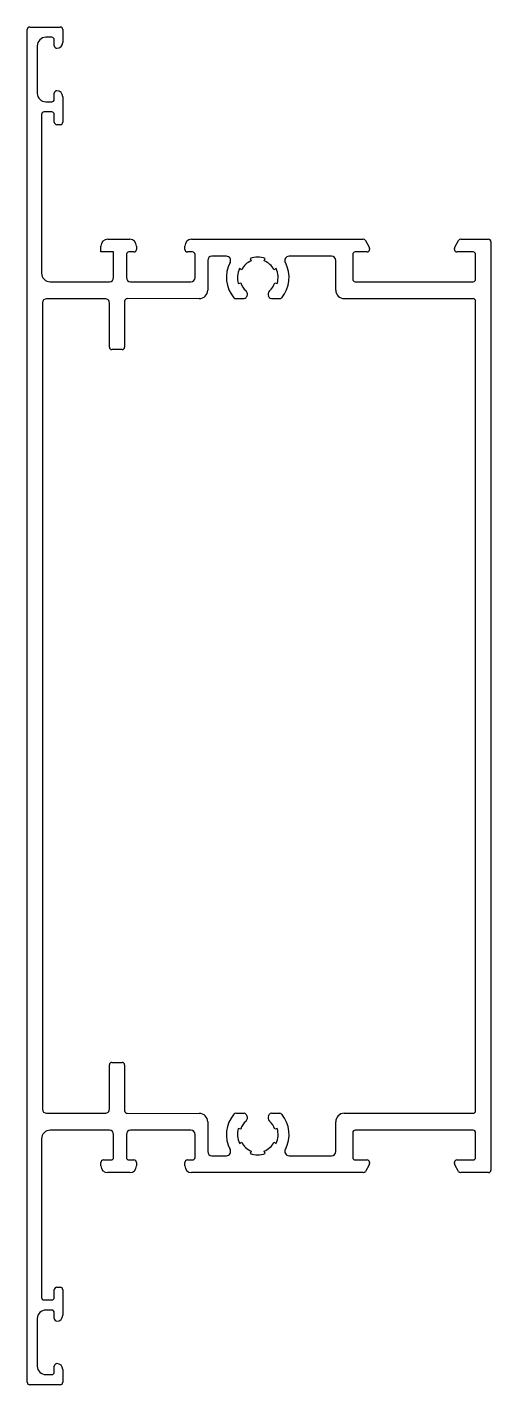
# Model space of a CAD drawing. Extents: x -24832 to -24777, y 9495 to 9655.
import ezdxf

# ---------------------------------------------------------------- set-up
doc = ezdxf.new("R2010")
doc.units = 0
doc.header["$LTSCALE"] = 7.5
doc.header["$MEASUREMENT"] = 0
doc.layers.get('0').update_dxf_attribs({"linetype": 'CONTINUOUS'})

msp = doc.modelspace()

# ---------------------------------------------------------------- linework, layer by layer
for p, q in [((-24831.72, 9495.8), (-24831.72, 9655.2)), ((-24831.42, 9655.5), (-24827.82, 9655.5)), ((-24827.52, 9655.2), (-24827.52, 9653.7)), ((-24830.52, 9653.3), (-24830.52, 9647.7)), ((-24828.82, 9654.3), (-24829.52, 9654.3)), ((-24828.52, 9653.3), (-24828.52, 9654)), ((-24829.52, 9646.7), (-24828.82, 9646.7)), ((-24828.52, 9647), (-24828.52, 9647.7)), ((-24828.22, 9648), (-24828.22, 9648)), ((-24827.52, 9647.3), (-24827.52, 9644.3)), ((-24830.02, 9645.2), (-24830.02, 9626.49)), ((-24828.82, 9645.5), (-24829.72, 9645.5)), ((-24828.52, 9644.3), (-24828.52, 9645.2)), ((-24827.82, 9644), (-24828.22, 9644)), ((-24822.22, 9630.5), (-24819.62, 9630.5)), ((-24812.32, 9630.5), (-24792.07, 9630.5)), ((-24780.57, 9630.5), (-24777.32, 9630.5)), ((-24823.02, 9629), (-24823.02, 9629.7)), ((-24821.52, 9629), (-24823.02, 9629)), ((-24821.52, 9626), (-24821.52, 9629)), ((-24819.12, 9629), (-24819.72, 9629)), ((-24818.82, 9629.7), (-24818.82, 9629.3)), ((-24813.12, 9629.3), (-24813.12, 9629.7)), ((-24812.22, 9629), (-24812.82, 9629)), ((-24791.62, 9629), (-24793.02, 9629)), ((-24791.81, 9630.35), (-24791.36, 9629.56)), ((-24791.32, 9629.41), (-24791.32, 9629.3)), ((-24781.32, 9629.3), (-24781.32, 9629.41)), ((-24781.28, 9629.56), (-24780.83, 9630.35)), ((-24779.12, 9629), (-24781.02, 9629)), ((-24777.02, 9630.2), (-24777.02, 9520.8)), ((-24820.02, 9628.7), (-24820.02, 9626)), ((-24811.92, 9626), (-24811.92, 9628.7)), ((-24810.42, 9628), (-24810.42, 9624.5)), ((-24808.22, 9628.5), (-24809.92, 9628.5)), ((-24805.4, 9628.23), (-24805.29, 9627.95)), ((-24803.76, 9627.95), (-24803.65, 9628.23)), ((-24795.82, 9628.5), (-24800.83, 9628.5)), ((-24795.32, 9624.5), (-24795.32, 9628)), ((-24793.32, 9628.7), (-24793.32, 9625.8)), ((-24778.82, 9625.8), (-24778.82, 9628.7)), ((-24806.42, 9626.91), (-24806.69, 9627.04)), ((-24802.36, 9627.04), (-24802.63, 9626.91)), ((-24829.02, 9625.49), (-24822.02, 9625.5)), ((-24819.52, 9625.5), (-24812.42, 9625.5)), ((-24806.82, 9625.29), (-24806.53, 9625.38)), ((-24802.52, 9625.38), (-24802.23, 9625.29)), ((-24793.02, 9625.5), (-24779.12, 9625.5)), ((-24829.92, 9622.99), (-24829.92, 9528)), ((-24822.52, 9623.49), (-24829.42, 9623.49)), ((-24822.02, 9617.8), (-24822.02, 9622.99)), ((-24820.22, 9623.2), (-24820.22, 9617.8)), ((-24811.42, 9623.5), (-24819.92, 9623.49)), ((-24806.14, 9623.49), (-24807.12, 9623.49)), ((-24805.8, 9623.79), (-24805.88, 9623.65)), ((-24803.17, 9623.65), (-24803.25, 9623.79)), ((-24801.93, 9623.49), (-24802.91, 9623.49)), ((-24779.12, 9623.49), (-24794.32, 9623.49)), ((-24778.82, 9527.8), (-24778.82, 9623.2)), ((-24820.52, 9617.5), (-24821.72, 9617.5)), ((-24822.02, 9528), (-24822.02, 9533.2)), ((-24821.72, 9533.5), (-24820.52, 9533.5)), ((-24820.22, 9533.2), (-24820.22, 9527.8)), ((-24829.42, 9527.5), (-24822.52, 9527.5)), ((-24819.92, 9527.5), (-24811.42, 9527.49)), ((-24810.42, 9526.49), (-24810.42, 9523)), ((-24807.12, 9527.5), (-24806.14, 9527.5)), ((-24805.88, 9527.35), (-24805.8, 9527.2)), ((-24803.25, 9527.2), (-24803.17, 9527.35)), ((-24802.91, 9527.5), (-24801.93, 9527.5)), ((-24795.32, 9523), (-24795.32, 9526.5)), ((-24794.32, 9527.5), (-24779.12, 9527.5)), ((-24822.02, 9525.49), (-24829.02, 9525.5)), ((-24821.52, 9522.3), (-24821.52, 9524.99)), ((-24820.02, 9525), (-24820.02, 9522.3)), ((-24812.42, 9525.5), (-24819.52, 9525.5)), ((-24811.92, 9522.3), (-24811.92, 9525)), ((-24806.53, 9525.61), (-24806.82, 9525.7)), ((-24802.23, 9525.7), (-24802.52, 9525.61)), ((-24793.32, 9525.2), (-24793.32, 9522.3)), ((-24779.12, 9525.5), (-24793.02, 9525.5)), ((-24778.82, 9522.3), (-24778.82, 9525.2)), ((-24830.02, 9524.5), (-24830.02, 9505.8)), ((-24806.69, 9523.95), (-24806.42, 9524.08)), ((-24802.63, 9524.08), (-24802.36, 9523.95)), ((-24823.02, 9521.3), (-24823.02, 9521.7)), ((-24822.72, 9522), (-24821.82, 9522)), ((-24819.72, 9522), (-24819.12, 9522)), ((-24818.82, 9521.7), (-24818.82, 9521.3)), ((-24813.12, 9521.3), (-24813.12, 9521.7)), ((-24812.82, 9522), (-24812.22, 9522)), ((-24809.92, 9522.5), (-24808.22, 9522.5)), ((-24805.29, 9523.04), (-24805.4, 9522.76)), ((-24803.65, 9522.76), (-24803.76, 9523.04)), ((-24800.83, 9522.5), (-24795.82, 9522.5)), ((-24793.02, 9522), (-24791.62, 9522)), ((-24791.32, 9521.7), (-24791.32, 9521.58)), ((-24781.32, 9521.58), (-24781.32, 9521.7)), ((-24781.02, 9522), (-24779.12, 9522)), ((-24819.62, 9520.5), (-24822.22, 9520.5)), ((-24792.07, 9520.5), (-24812.32, 9520.5)), ((-24791.36, 9521.43), (-24791.81, 9520.65)), ((-24780.83, 9520.65), (-24781.28, 9521.43)), ((-24777.32, 9520.5), (-24780.57, 9520.5)), ((-24828.52, 9505.8), (-24828.52, 9506.7)), ((-24828.22, 9507), (-24827.82, 9507)), ((-24827.52, 9506.7), (-24827.52, 9503.7)), ((-24829.72, 9505.5), (-24828.82, 9505.5)), ((-24828.82, 9504.3), (-24829.52, 9504.3)), ((-24830.52, 9503.3), (-24830.52, 9497.7)), ((-24828.52, 9503.3), (-24828.52, 9504)), ((-24828.52, 9497), (-24828.52, 9497.7)), ((-24829.52, 9496.7), (-24828.82, 9496.7)), ((-24827.52, 9497.3), (-24827.52, 9495.8)), ((-24827.82, 9495.5), (-24831.42, 9495.5))]:
    msp.add_line(p, q)
for centre, radius, start, end in [((-24831.42, 9655.2), 0.3, 90, 180), ((-24827.82, 9655.2), 0.3, 0, 90), ((-24829.52, 9653.3), 1, 90, 180), ((-24828.82, 9654), 0.3, 0, 90), ((-24828.22, 9653.3), 0.3, 180, 270), ((-24828.22, 9653.7), 0.7, 270, 360), ((-24829.52, 9647.7), 1, 180, 270), ((-24828.82, 9647), 0.3, 270, 0), ((-24828.22, 9647.7), 0.3, 90, 180), ((-24828.22, 9647.3), 0.7, 0, 90), ((-24829.72, 9645.2), 0.3, 90, 180), ((-24828.82, 9645.2), 0.3, 0, 90), ((-24828.22, 9644.3), 0.3, 180, 270), ((-24827.82, 9644.3), 0.3, 270, 0), ((-24822.22, 9629.7), 0.8, 90, 180), ((-24819.62, 9629.7), 0.8, 0, 90), ((-24812.32, 9629.7), 0.8, 90, 180), ((-24792.07, 9630.2), 0.3, 30, 90), ((-24780.57, 9630.2), 0.3, 90, 150), ((-24777.32, 9630.2), 0.3, 0, 90), ((-24819.72, 9628.7), 0.3, 90, 180), ((-24819.12, 9629.3), 0.3, 270, 0), ((-24812.82, 9629.3), 0.3, 180, 270), ((-24812.22, 9628.7), 0.3, 0, 90), ((-24793.02, 9628.7), 0.3, 90, 180), ((-24791.62, 9629.3), 0.3, 270, 0), ((-24791.62, 9629.41), 0.3, 360, 30), ((-24781.02, 9629.41), 0.3, 150, 180), ((-24781.02, 9629.3), 0.3, 180, 270), ((-24779.12, 9628.7), 0.3, 0, 90), ((-24809.92, 9628), 0.5, 90, 180), ((-24808.22, 9628), 0.5, 331.5631, 90), ((-24804.52, 9626), 3.7, 151.5631, 220.3202), ((-24804.52, 9626), 2.1, 111.4286, 154.2857), ((-24804.52, 9626), 2.4, 68.5714, 111.4286), ((-24804.52, 9626), 2.1, 25.7143, 68.5714), ((-24804.52, 9626), 3.7, 319.6798, 28.4369), ((-24800.83, 9628), 0.5, 90, 208.4369), ((-24795.82, 9628), 0.5, 0, 90), ((-24829.02, 9626.49), 1, 180, 270.0349), ((-24822.02, 9626), 0.5, 270.0337, 0), ((-24819.52, 9626), 0.5, 180, 270), ((-24812.42, 9626), 0.5, 270, 0), ((-24804.52, 9626), 2.4, 154.2857, 197.1429), ((-24804.52, 9626), 2.4, 342.8571, 25.7143), ((-24793.02, 9625.8), 0.3, 180, 270), ((-24779.12, 9625.8), 0.3, 270, 0), ((-24811.42, 9624.5), 1, 270.0015, 360), ((-24804.52, 9626), 2.1, 197.1429, 228.9125), ((-24806.23, 9624.04), 0.5, 330, 48.9125), ((-24802.81, 9624.04), 0.5, 131.0875, 210), ((-24804.52, 9626), 2.1, 311.0875, 342.8571), ((-24794.32, 9624.5), 1, 180, 270), ((-24829.42, 9622.99), 0.5, 90.0019, 180), ((-24822.52, 9622.99), 0.5, 0, 90.0019), ((-24819.92, 9623.2), 0.3, 90.0016, 180), ((-24807.12, 9623.8), 0.3, 220.3202, 270), ((-24806.14, 9623.8), 0.3, 270, 330), ((-24802.91, 9623.8), 0.3, 210, 270), ((-24801.93, 9623.8), 0.3, 270, 319.6798), ((-24779.12, 9623.2), 0.3, 0, 90), ((-24821.72, 9617.8), 0.3, 180, 270), ((-24820.52, 9617.8), 0.3, 270, 0), ((-24821.72, 9533.2), 0.3, 90, 180), ((-24820.52, 9533.2), 0.3, 0, 90), ((-24829.42, 9528), 0.5, 180, 269.9981), ((-24822.52, 9528), 0.5, 269.9981, 0), ((-24819.92, 9527.8), 0.3, 180, 269.9984), ((-24811.42, 9526.49), 1, 0, 89.9985), ((-24804.52, 9525), 3.7, 139.6798, 208.4369), ((-24807.12, 9527.2), 0.3, 90, 139.6798), ((-24804.52, 9525), 2.1, 131.0875, 162.8571), ((-24806.14, 9527.2), 0.3, 30, 90), ((-24806.23, 9526.95), 0.5, 311.0875, 30), ((-24802.81, 9526.95), 0.5, 150, 228.9125), ((-24802.91, 9527.2), 0.3, 90, 150), ((-24804.52, 9525), 2.1, 17.1429, 48.9125), ((-24801.93, 9527.2), 0.3, 40.3202, 90), ((-24804.52, 9525), 3.7, 331.5631, 40.3202), ((-24794.32, 9526.5), 1, 90, 180), ((-24779.12, 9527.8), 0.3, 270, 0), ((-24829.02, 9524.5), 1, 89.9651, 180), ((-24822.02, 9524.99), 0.5, 0, 89.9663), ((-24819.52, 9525), 0.5, 90, 180), ((-24812.42, 9525), 0.5, 0, 90), ((-24804.52, 9525), 2.4, 162.8571, 205.7143), ((-24804.52, 9525), 2.4, 334.2857, 17.1429), ((-24793.02, 9525.2), 0.3, 90, 180), ((-24779.12, 9525.2), 0.3, 0, 90), ((-24808.22, 9523), 0.5, 270, 28.4369), ((-24804.52, 9525), 2.1, 205.7143, 248.5714), ((-24804.52, 9525), 2.1, 291.4286, 334.2857), ((-24800.83, 9523), 0.5, 151.5631, 270), ((-24822.72, 9521.7), 0.3, 90, 180), ((-24821.82, 9522.3), 0.3, 270, 0), ((-24819.72, 9522.3), 0.3, 180, 270), ((-24819.12, 9521.7), 0.3, 360, 90), ((-24812.82, 9521.7), 0.3, 90, 180), ((-24812.22, 9522.3), 0.3, 270, 0), ((-24809.92, 9523), 0.5, 180, 270), ((-24804.52, 9525), 2.4, 248.5714, 291.4286), ((-24795.82, 9523), 0.5, 270, 0), ((-24793.02, 9522.3), 0.3, 180, 270), ((-24791.62, 9521.7), 0.3, 0, 90), ((-24781.02, 9521.7), 0.3, 90, 180), ((-24779.12, 9522.3), 0.3, 270, 0), ((-24822.22, 9521.3), 0.8, 180, 270), ((-24819.62, 9521.3), 0.8, 270, 0), ((-24812.32, 9521.3), 0.8, 180, 270), ((-24792.07, 9520.8), 0.3, 270, 330), ((-24791.62, 9521.58), 0.3, 330, 0), ((-24781.02, 9521.58), 0.3, 180, 210), ((-24780.57, 9520.8), 0.3, 210, 270), ((-24777.32, 9520.8), 0.3, 270, 360), ((-24829.72, 9505.8), 0.3, 180, 270), ((-24828.82, 9505.8), 0.3, 270, 0), ((-24828.22, 9506.7), 0.3, 90, 180), ((-24827.82, 9506.7), 0.3, 360, 90), ((-24829.52, 9503.3), 1, 90, 180), ((-24828.82, 9504), 0.3, 0, 90), ((-24828.22, 9503.3), 0.3, 180, 270), ((-24828.22, 9503.7), 0.7, 270, 360), ((-24829.52, 9497.7), 1, 180, 270), ((-24828.22, 9497.7), 0.3, 90, 180), ((-24828.22, 9497.3), 0.7, 0, 90), ((-24828.82, 9497), 0.3, 270, 0), ((-24831.42, 9495.8), 0.3, 180, 270), ((-24827.82, 9495.8), 0.3, 270, 360)]:
    msp.add_arc(centre, radius, start, end)

doc.saveas('drawing.dxf')
